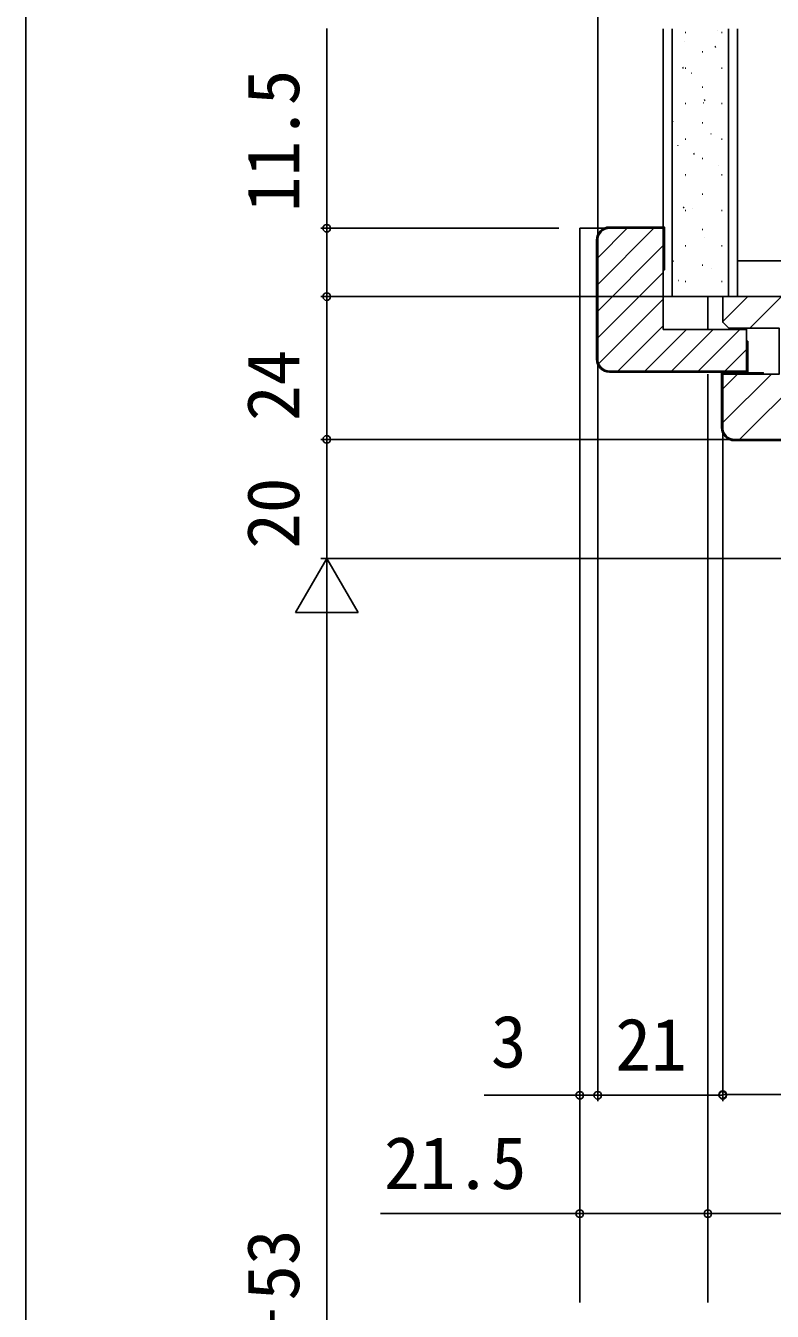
# Model space of a CAD drawing. Units: millimetres, scale not verified. Extents: x -525 to 525, y -783 to 779.
# Drawn here: x -525 to -399.6, y 268.2 to 484.2 of the extents above; entities that cross this region are included whole.
import ezdxf
from ezdxf.enums import TextEntityAlignment as Align

# ---------------------------------------------------------------- set-up
doc = ezdxf.new("R2010")
doc.units = ezdxf.units.MM
doc.header["$LTSCALE"] = 4
for name, color, linetype in [('0-5_YKK_12', 2, 'Continuous'), ('0-8_YKK_D', 6, 'Continuous'), ('0-9_YKK_ZWAK', 7, 'Continuous'), ('0-A_YSS_K', 3, 'Continuous'), ('0-B_YSS_KE', 3, 'Continuous')]:
    doc.layers.add(name, color=color, linetype=linetype)
doc.styles.add('ＭＳ ゴシック', font='')
doc.styles.get('ＭＳ ゴシック').set_extended_font_data('MS Gothic')

msp = doc.modelspace()

# ---------------------------------------------------------------- linework, layer by layer
at = {"layer": '0-5_YKK_12'}
for p, q in [((-431.932, 450.198), (-420.431, 450.198)), ((-431.932, 450.198), (-431.932, 269.7)), ((-410.431, 438.698), (-410.431, 433.198)), ((-410.431, 425.698), (-410.431, 269.7))]:
    msp.add_line(p, q, dxfattribs=at)
at = {"layer": '0-8_YKK_D'}
for p, q in [((-428.934, 447.698), (-428.934, 524.698)), ((-435.431, 450.198), (-475.431, 450.198)), ((-437.431, 438.698), (-475.431, 438.698)), ((-408.931, 438.698), (-475.431, 438.698)), ((-474.431, 438.698), (-474.431, 414.698)), ((-428.927, 427.198), (-428.927, 303.509)), ((-407.931, 415.698), (-407.931, 303.606)), ((-407.931, 415.698), (-407.931, 303.509)), ((-437.431, 414.698), (-475.431, 414.698)), ((-406.931, 414.698), (-475.431, 414.698)), ((-474.431, 414.698), (-474.431, 394.698)), ((-474.431, 394.698), (-479.681, 385.605)), ((-339.931, 394.698), (-475.431, 394.698)), ((-340.931, 394.698), (-475.431, 394.698)), ((-474.431, 394.698), (-469.181, 385.605)), ((-474.431, 394.698), (-474.431, 376.512)), ((-479.681, 385.605), (-469.181, 385.605)), ((-474.431, 384.198), (-474.431, 158.201)), ((-431.933, 338.5), (-431.933, 303.509)), ((-428.927, 337.858), (-428.927, 303.509)), ((-249.931, 304.606), (-407.931, 304.606)), ((-431.933, 304.509), (-447.987, 304.509)), ((-428.927, 304.509), (-431.933, 304.509)), ((-431.933, 303.509), (-431.933, 283.606)), ((-428.927, 304.509), (-426.377, 304.509)), ((-407.931, 304.509), (-428.927, 304.509)), ((-410.431, 298.617), (-410.431, 283.606)), ((-410.431, 298.617), (-410.431, 283.606)), ((-410.431, 284.606), (-247.431, 284.606))]:
    msp.add_line(p, q, dxfattribs=at)
for points in [[(-474.431, 438.698), (-474.431, 450.198), (-474.431, 483.748)], [(-410.431, 284.606), (-431.933, 284.606), (-465.437, 284.606)]]:
    msp.add_lwpolyline(points, dxfattribs=at)
for centre in [(-474.431, 450.198), (-474.431, 438.698), (-474.431, 438.698), (-474.431, 414.698), (-474.431, 414.698), (-431.933, 304.509), (-428.927, 304.509), (-428.927, 304.509), (-407.931, 304.606), (-407.931, 304.509), (-431.933, 284.606), (-410.431, 284.606), (-410.431, 284.606)]:
    msp.add_circle(centre, 0.637, dxfattribs=at)
at = {"layer": '0-9_YKK_ZWAK'}
msp.add_line((-525, 746.7), (-525, -783.3), dxfattribs=at)
at = {"layer": '0-A_YSS_K'}
for p, q in [((-417.934, 438.698), (-417.934, 483.698)), ((-416.434, 483.698), (-416.434, 438.698)), ((-414.224, 483.088), (-414.124, 483.088)), ((-408.865, 483.458), (-408.846, 483.465)), ((-408.144, 483.088), (-408.044, 483.088)), ((-406.934, 438.698), (-406.934, 483.698)), ((-405.434, 483.698), (-405.434, 438.698)), ((-414.351, 481.515), (-414.332, 481.522)), ((-411.374, 479.858), (-411.274, 479.858)), ((-409.28, 480.642), (-409.113, 480.752)), ((-414.659, 477.082), (-414.492, 477.192)), ((-414.224, 477.108), (-414.124, 477.108)), ((-413.154, 476.257), (-413.135, 476.264)), ((-408.144, 477.108), (-408.044, 477.108)), ((-411.374, 473.878), (-411.274, 473.878)), ((-414.224, 471.128), (-414.124, 471.128)), ((-411.202, 471.267), (-411.183, 471.273)), ((-411.049, 471.636), (-410.882, 471.746)), ((-408.144, 471.128), (-408.044, 471.128)), ((-416.428, 468.076), (-416.261, 468.186)), ((-411.374, 467.898), (-411.274, 467.898)), ((-414.224, 465.148), (-414.124, 465.148)), ((-409.91, 466.042), (-409.891, 466.049)), ((-408.144, 465.148), (-408.044, 465.148)), ((-415.49, 464.066), (-415.471, 464.073)), ((-412.818, 462.629), (-412.651, 462.74)), ((-411.374, 461.918), (-411.274, 461.918)), ((-408.712, 460.785), (-408.693, 460.791)), ((-414.224, 459.168), (-414.124, 459.168)), ((-414.198, 458.842), (-414.179, 458.849)), ((-408.144, 459.168), (-408.044, 459.168)), ((-411.374, 455.938), (-411.274, 455.938)), ((-414.587, 453.623), (-414.42, 453.733)), ((-414.224, 453.188), (-414.124, 453.188)), ((-413, 453.584), (-412.981, 453.591)), ((-408.144, 453.188), (-408.044, 453.188)), ((-428.927, 445.243), (-423.972, 450.198)), ((-428.927, 440.753), (-419.482, 450.198)), ((-411.374, 449.958), (-411.274, 449.958)), ((-428.927, 436.263), (-417.927, 447.263)), ((-414.224, 447.208), (-414.124, 447.208)), ((-411.048, 448.593), (-411.03, 448.6)), ((-408.144, 447.208), (-408.044, 447.208)), ((-416.356, 444.616), (-416.189, 444.727)), ((-411.374, 443.978), (-411.274, 443.978)), ((-409.756, 443.369), (-409.737, 443.376)), ((-405.434, 444.698), (-372.434, 444.698)), ((-428.927, 431.773), (-417.927, 442.773)), ((-415.337, 441.393), (-415.318, 441.4)), ((-414.224, 441.228), (-414.124, 441.228)), ((-408.144, 441.228), (-408.044, 441.228)), ((-407.931, 434.503), (-403.735, 438.698)), ((-405.108, 414.698), (-381.108, 438.698)), ((-403.378, 433.398), (-398.078, 438.698)), ((-428.776, 427.434), (-417.927, 438.283)), ((-425.522, 426.198), (-417.927, 433.793)), ((-421.032, 426.198), (-414.032, 433.198)), ((-416.541, 426.198), (-409.541, 433.198)), ((-412.051, 426.198), (-405.051, 433.198)), ((-407.561, 426.198), (-403.927, 429.832)), ((-407.931, 423.189), (-405.421, 425.698)), ((-407.931, 417.532), (-399.764, 425.698))]:
    msp.add_line(p, q, dxfattribs=at)
msp.add_lwpolyline([(-405.434, 483.698), (-405.434, 438.698), (-417.934, 438.698)], dxfattribs=at)
at = {"layer": '0-B_YSS_KE'}
for p, q in [((-429.127, 428.198), (-429.127, 448.198)), ((-428.927, 448.198), (-428.927, 428.198))]:
    msp.add_line(p, q, dxfattribs=at)
for points in [[(-426.927, 450.398), (-417.727, 450.398), (-417.727, 443.198), (-417.927, 443.198)], [(-417.927, 433.198), (-417.927, 450.198), (-426.927, 450.198)], [(-249.931, 438.698), (-407.931, 438.698), (-407.931, 434.398), (-406.931, 433.398), (-398.431, 433.398), (-398.431, 425.698), (-400.931, 425.698), (-407.931, 425.698), (-407.931, 416.698)], [(-426.927, 426.198), (-403.927, 426.198), (-403.927, 433.198), (-417.927, 433.198)], [(-403.927, 431.198), (-403.727, 431.198), (-403.727, 425.998), (-426.927, 425.998)], [(-408.131, 416.698), (-408.131, 425.898), (-401.131, 425.898), (-401.131, 425.698)], [(-405.931, 414.698), (-344.131, 414.698), (-343.631, 415.198), (-343.631, 423.898)], [(-343.431, 423.898), (-343.431, 415.115), (-344.048, 414.498), (-405.931, 414.498)]]:
    msp.add_lwpolyline(points, dxfattribs=at)
for centre, radius, start, end in [((-426.927, 448.198), 2.2, 90, 180), ((-426.927, 448.198), 2, 90, 180), ((-426.927, 428.198), 2.2, 180, 270), ((-426.927, 428.198), 2, 180, 270), ((-405.931, 416.698), 2.2, 180.00001, 269.99999), ((-405.931, 416.698), 2, 180.00001, 269.99999)]:
    msp.add_arc(centre, radius, start, end, dxfattribs=at)

# ---------------------------------------------------------------- texts
at = {"layer": '0-8_YKK_D', "style": 'ＭＳ ゴシック'}
for s, p in [('11.5', (-476.431, 452.907)), ('24', (-476.431, 417.8)), ('20', (-476.431, 396.332)), ('DH＝H－53', (-476.431, 228.041))]:
    msp.add_text(s, height=8.798, rotation=90, dxfattribs=at).set_placement(p, align=Align.BOTTOM_LEFT)
for s, p in [('3', (-446.874, 306.509)), ('21', (-425.963, 306.009)), ('21.5', (-464.824, 286.106))]:
    msp.add_text(s, height=8.798, dxfattribs=at).set_placement(p, align=Align.BOTTOM_LEFT)

doc.saveas('drawing.dxf')
